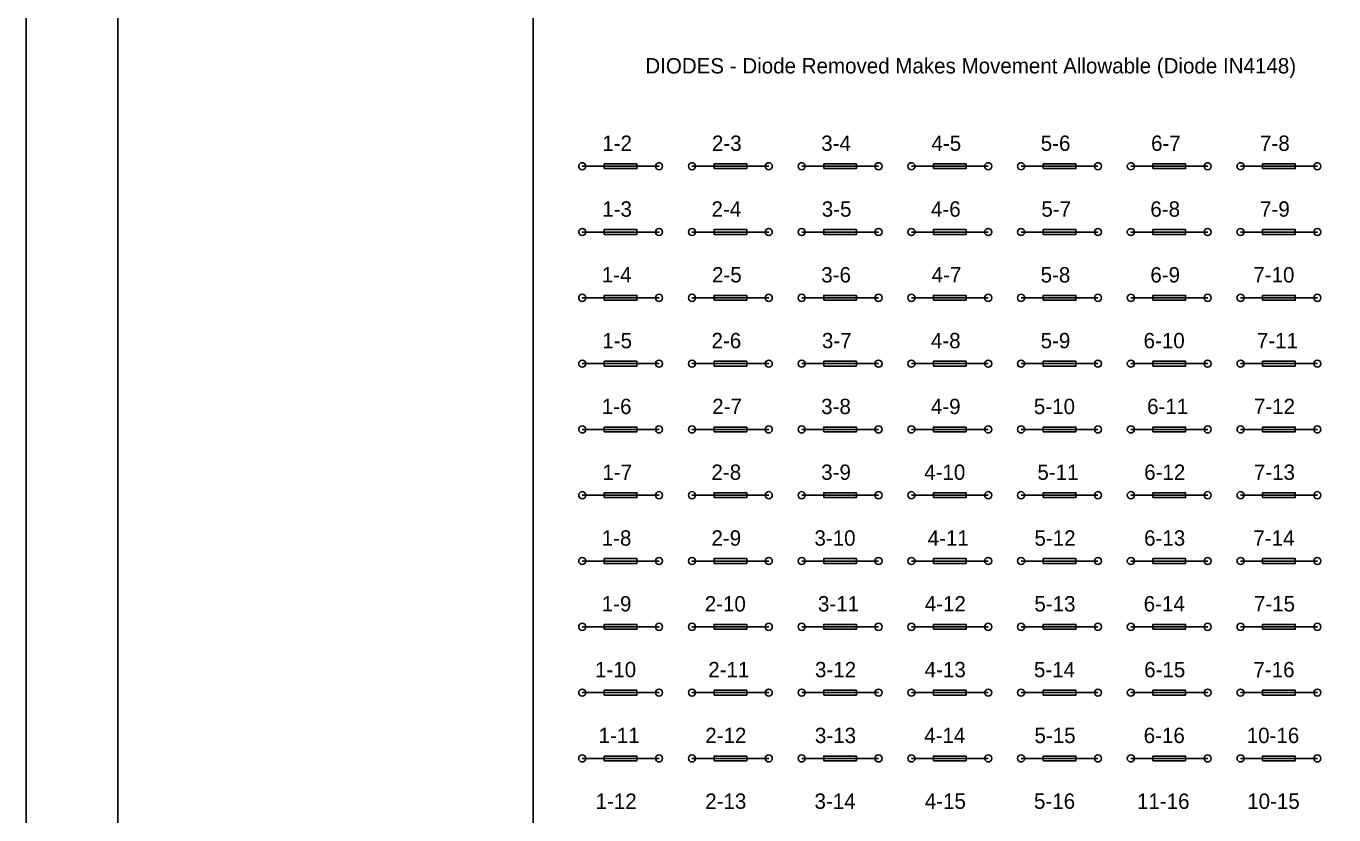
# Model space of a CAD drawing. Extents: x -9045 to 5486, y -3182 to 3962.
# Drawn here: x -9045 to -8332, y 217 to 648 of the extents above; entities that cross this region are included whole.
import ezdxf

# ---------------------------------------------------------------- set-up
doc = ezdxf.new("R2010")
doc.units = 0
for name, color, linetype in [('#plot_shape', 7, 'Continuous'), ('Level 1', 7, 'Continuous'), ('P_ODOT_PLAN_Border', 7, 'Continuous')]:
    doc.layers.add(name, color=color, linetype=linetype)

msp = doc.modelspace()

# ---------------------------------------------------------------- linework, layer by layer
at = {"layer": '#plot_shape'}
msp.add_lwpolyline([(-7945.42, -211.19), (-7945.42, 1488.81), (-9045.42, 1488.81), (-9045.42, -211.19)], close=True, dxfattribs=at)
at = {"layer": 'Level 1'}
for p, q in [((-8741.95, 571.13), (-8700.04, 571.13)), ((-8682.08, 571.13), (-8640.16, 571.13)), ((-8622.2, 571.13), (-8580.29, 571.13)), ((-8562.32, 571.13), (-8520.41, 571.13)), ((-8502.45, 571.13), (-8460.53, 571.13)), ((-8442.57, 571.13), (-8400.65, 571.13)), ((-8382.69, 571.13), (-8340.78, 571.13)), ((-8741.95, 535.2), (-8700.04, 535.2)), ((-8682.08, 535.2), (-8640.16, 535.2)), ((-8622.2, 535.2), (-8580.29, 535.2)), ((-8562.32, 535.2), (-8520.41, 535.2)), ((-8502.45, 535.2), (-8460.53, 535.2)), ((-8442.57, 535.2), (-8400.65, 535.2)), ((-8382.69, 535.2), (-8340.78, 535.2)), ((-8741.95, 499.27), (-8700.04, 499.27)), ((-8682.08, 499.27), (-8640.16, 499.27)), ((-8622.2, 499.27), (-8580.29, 499.27)), ((-8562.32, 499.27), (-8520.41, 499.27)), ((-8502.45, 499.27), (-8460.53, 499.27)), ((-8442.57, 499.27), (-8400.65, 499.27)), ((-8382.69, 499.27), (-8340.78, 499.27)), ((-8741.95, 463.35), (-8700.04, 463.35)), ((-8682.08, 463.35), (-8640.16, 463.35)), ((-8622.2, 463.35), (-8580.29, 463.35)), ((-8562.32, 463.35), (-8520.41, 463.35)), ((-8502.45, 463.35), (-8460.53, 463.35)), ((-8442.57, 463.35), (-8400.65, 463.35)), ((-8382.69, 463.35), (-8340.78, 463.35)), ((-8741.95, 427.42), (-8700.04, 427.42)), ((-8682.08, 427.42), (-8640.16, 427.42)), ((-8622.2, 427.42), (-8580.29, 427.42)), ((-8562.32, 427.42), (-8520.41, 427.42)), ((-8502.45, 427.42), (-8460.53, 427.42)), ((-8442.57, 427.42), (-8400.65, 427.42)), ((-8382.69, 427.42), (-8340.78, 427.42)), ((-8741.95, 391.5), (-8700.04, 391.5)), ((-8682.08, 391.5), (-8640.16, 391.5)), ((-8622.2, 391.5), (-8580.29, 391.5)), ((-8562.32, 391.5), (-8520.41, 391.5)), ((-8502.45, 391.5), (-8460.53, 391.5)), ((-8442.57, 391.5), (-8400.65, 391.5)), ((-8382.69, 391.5), (-8340.78, 391.5)), ((-8741.95, 355.57), (-8700.04, 355.57)), ((-8682.08, 355.57), (-8640.16, 355.57)), ((-8622.2, 355.57), (-8580.29, 355.57)), ((-8562.32, 355.57), (-8520.41, 355.57)), ((-8502.45, 355.57), (-8460.53, 355.57)), ((-8442.57, 355.57), (-8400.65, 355.57)), ((-8382.69, 355.57), (-8340.78, 355.57)), ((-8741.95, 319.64), (-8700.04, 319.64)), ((-8682.08, 319.64), (-8640.16, 319.64)), ((-8622.2, 319.64), (-8580.29, 319.64)), ((-8562.32, 319.64), (-8520.41, 319.64)), ((-8502.45, 319.64), (-8460.53, 319.64)), ((-8442.57, 319.64), (-8400.65, 319.64)), ((-8382.69, 319.64), (-8340.78, 319.64)), ((-8741.95, 283.72), (-8700.04, 283.72)), ((-8682.08, 283.72), (-8640.16, 283.72)), ((-8622.2, 283.72), (-8580.29, 283.72)), ((-8562.32, 283.72), (-8520.41, 283.72)), ((-8502.45, 283.72), (-8460.53, 283.72)), ((-8442.57, 283.72), (-8400.65, 283.72)), ((-8382.69, 283.72), (-8340.78, 283.72)), ((-8741.95, 247.79), (-8700.04, 247.79)), ((-8682.08, 247.79), (-8640.16, 247.79)), ((-8622.2, 247.79), (-8580.29, 247.79)), ((-8562.32, 247.79), (-8520.41, 247.79)), ((-8502.45, 247.79), (-8460.53, 247.79)), ((-8442.57, 247.79), (-8400.65, 247.79)), ((-8382.69, 247.79), (-8340.78, 247.79))]:
    msp.add_line(p, q, dxfattribs=at)
for points in [[(-8768.67, 1022.92), (-8249.8, 1022.92), (-8249.8, 21.1), (-8768.67, 21.1)], [(-8729.91, 569.81), (-8712.08, 569.81), (-8712.08, 572.44), (-8729.91, 572.44)], [(-8670.04, 569.81), (-8652.2, 569.81), (-8652.2, 572.44), (-8670.04, 572.44)], [(-8610.16, 569.81), (-8592.33, 569.81), (-8592.33, 572.44), (-8610.16, 572.44)], [(-8550.28, 569.81), (-8532.45, 569.81), (-8532.45, 572.44), (-8550.28, 572.44)], [(-8490.4, 569.81), (-8472.57, 569.81), (-8472.57, 572.44), (-8490.4, 572.44)], [(-8430.53, 569.81), (-8412.7, 569.81), (-8412.7, 572.44), (-8430.53, 572.44)], [(-8370.65, 569.81), (-8352.82, 569.81), (-8352.82, 572.44), (-8370.65, 572.44)], [(-8729.91, 533.89), (-8712.08, 533.89), (-8712.08, 536.51), (-8729.91, 536.51)], [(-8670.04, 533.89), (-8652.2, 533.89), (-8652.2, 536.51), (-8670.04, 536.51)], [(-8610.16, 533.89), (-8592.33, 533.89), (-8592.33, 536.51), (-8610.16, 536.51)], [(-8550.28, 533.89), (-8532.45, 533.89), (-8532.45, 536.51), (-8550.28, 536.51)], [(-8490.4, 533.89), (-8472.57, 533.89), (-8472.57, 536.51), (-8490.4, 536.51)], [(-8430.53, 533.89), (-8412.7, 533.89), (-8412.7, 536.51), (-8430.53, 536.51)], [(-8370.65, 533.89), (-8352.82, 533.89), (-8352.82, 536.51), (-8370.65, 536.51)], [(-8729.91, 497.96), (-8712.08, 497.96), (-8712.08, 500.58), (-8729.91, 500.58)], [(-8670.04, 497.96), (-8652.2, 497.96), (-8652.2, 500.58), (-8670.04, 500.58)], [(-8610.16, 497.96), (-8592.33, 497.96), (-8592.33, 500.58), (-8610.16, 500.58)], [(-8550.28, 497.96), (-8532.45, 497.96), (-8532.45, 500.58), (-8550.28, 500.58)], [(-8490.4, 497.96), (-8472.57, 497.96), (-8472.57, 500.58), (-8490.4, 500.58)], [(-8430.53, 497.96), (-8412.7, 497.96), (-8412.7, 500.58), (-8430.53, 500.58)], [(-8370.65, 497.96), (-8352.82, 497.96), (-8352.82, 500.58), (-8370.65, 500.58)], [(-8729.91, 462.04), (-8712.08, 462.04), (-8712.08, 464.66), (-8729.91, 464.66)], [(-8670.04, 462.04), (-8652.2, 462.04), (-8652.2, 464.66), (-8670.04, 464.66)], [(-8610.16, 462.04), (-8592.33, 462.04), (-8592.33, 464.66), (-8610.16, 464.66)], [(-8550.28, 462.04), (-8532.45, 462.04), (-8532.45, 464.66), (-8550.28, 464.66)], [(-8490.4, 462.04), (-8472.57, 462.04), (-8472.57, 464.66), (-8490.4, 464.66)], [(-8430.53, 462.04), (-8412.7, 462.04), (-8412.7, 464.66), (-8430.53, 464.66)], [(-8370.65, 462.04), (-8352.82, 462.04), (-8352.82, 464.66), (-8370.65, 464.66)], [(-8729.91, 426.11), (-8712.08, 426.11), (-8712.08, 428.73), (-8729.91, 428.73)], [(-8670.04, 426.11), (-8652.2, 426.11), (-8652.2, 428.73), (-8670.04, 428.73)], [(-8610.16, 426.11), (-8592.33, 426.11), (-8592.33, 428.73), (-8610.16, 428.73)], [(-8550.28, 426.11), (-8532.45, 426.11), (-8532.45, 428.73), (-8550.28, 428.73)], [(-8490.4, 426.11), (-8472.57, 426.11), (-8472.57, 428.73), (-8490.4, 428.73)], [(-8430.53, 426.11), (-8412.7, 426.11), (-8412.7, 428.73), (-8430.53, 428.73)], [(-8370.65, 426.11), (-8352.82, 426.11), (-8352.82, 428.73), (-8370.65, 428.73)], [(-8729.91, 390.18), (-8712.08, 390.18), (-8712.08, 392.81), (-8729.91, 392.81)], [(-8670.04, 390.18), (-8652.2, 390.18), (-8652.2, 392.81), (-8670.04, 392.81)], [(-8610.16, 390.18), (-8592.33, 390.18), (-8592.33, 392.81), (-8610.16, 392.81)], [(-8550.28, 390.18), (-8532.45, 390.18), (-8532.45, 392.81), (-8550.28, 392.81)], [(-8490.4, 390.18), (-8472.57, 390.18), (-8472.57, 392.81), (-8490.4, 392.81)], [(-8430.53, 390.18), (-8412.7, 390.18), (-8412.7, 392.81), (-8430.53, 392.81)], [(-8370.65, 390.18), (-8352.82, 390.18), (-8352.82, 392.81), (-8370.65, 392.81)], [(-8729.91, 354.26), (-8712.08, 354.26), (-8712.08, 356.88), (-8729.91, 356.88)], [(-8670.04, 354.26), (-8652.2, 354.26), (-8652.2, 356.88), (-8670.04, 356.88)], [(-8610.16, 354.26), (-8592.33, 354.26), (-8592.33, 356.88), (-8610.16, 356.88)], [(-8550.28, 354.26), (-8532.45, 354.26), (-8532.45, 356.88), (-8550.28, 356.88)], [(-8490.4, 354.26), (-8472.57, 354.26), (-8472.57, 356.88), (-8490.4, 356.88)], [(-8430.53, 354.26), (-8412.7, 354.26), (-8412.7, 356.88), (-8430.53, 356.88)], [(-8370.65, 354.26), (-8352.82, 354.26), (-8352.82, 356.88), (-8370.65, 356.88)], [(-8729.91, 318.33), (-8712.08, 318.33), (-8712.08, 320.95), (-8729.91, 320.95)], [(-8670.04, 318.33), (-8652.2, 318.33), (-8652.2, 320.95), (-8670.04, 320.95)], [(-8610.16, 318.33), (-8592.33, 318.33), (-8592.33, 320.95), (-8610.16, 320.95)], [(-8550.28, 318.33), (-8532.45, 318.33), (-8532.45, 320.95), (-8550.28, 320.95)], [(-8490.4, 318.33), (-8472.57, 318.33), (-8472.57, 320.95), (-8490.4, 320.95)], [(-8430.53, 318.33), (-8412.7, 318.33), (-8412.7, 320.95), (-8430.53, 320.95)], [(-8370.65, 318.33), (-8352.82, 318.33), (-8352.82, 320.95), (-8370.65, 320.95)], [(-8729.91, 282.41), (-8712.08, 282.41), (-8712.08, 285.03), (-8729.91, 285.03)], [(-8670.04, 282.41), (-8652.2, 282.41), (-8652.2, 285.03), (-8670.04, 285.03)], [(-8610.16, 282.41), (-8592.33, 282.41), (-8592.33, 285.03), (-8610.16, 285.03)], [(-8550.28, 282.41), (-8532.45, 282.41), (-8532.45, 285.03), (-8550.28, 285.03)], [(-8490.4, 282.41), (-8472.57, 282.41), (-8472.57, 285.03), (-8490.4, 285.03)], [(-8430.53, 282.41), (-8412.7, 282.41), (-8412.7, 285.03), (-8430.53, 285.03)], [(-8370.65, 282.41), (-8352.82, 282.41), (-8352.82, 285.03), (-8370.65, 285.03)], [(-8729.91, 246.48), (-8712.08, 246.48), (-8712.08, 249.1), (-8729.91, 249.1)], [(-8670.04, 246.48), (-8652.2, 246.48), (-8652.2, 249.1), (-8670.04, 249.1)], [(-8610.16, 246.48), (-8592.33, 246.48), (-8592.33, 249.1), (-8610.16, 249.1)], [(-8550.28, 246.48), (-8532.45, 246.48), (-8532.45, 249.1), (-8550.28, 249.1)], [(-8490.4, 246.48), (-8472.57, 246.48), (-8472.57, 249.1), (-8490.4, 249.1)], [(-8430.53, 246.48), (-8412.7, 246.48), (-8412.7, 249.1), (-8430.53, 249.1)], [(-8370.65, 246.48), (-8352.82, 246.48), (-8352.82, 249.1), (-8370.65, 249.1)]]:
    msp.add_lwpolyline(points, close=True, dxfattribs=at)
for centre in [(-8741.95, 571.13), (-8700.04, 571.13), (-8682.08, 571.13), (-8640.16, 571.13), (-8622.2, 571.13), (-8580.29, 571.13), (-8562.32, 571.13), (-8520.41, 571.13), (-8502.45, 571.13), (-8460.53, 571.13), (-8442.57, 571.13), (-8400.65, 571.13), (-8382.69, 571.13), (-8340.78, 571.13), (-8741.95, 535.2), (-8700.04, 535.2), (-8682.08, 535.2), (-8640.16, 535.2), (-8622.2, 535.2), (-8580.29, 535.2), (-8562.32, 535.2), (-8520.41, 535.2), (-8502.45, 535.2), (-8460.53, 535.2), (-8442.57, 535.2), (-8400.65, 535.2), (-8382.69, 535.2), (-8340.78, 535.2), (-8741.95, 499.27), (-8700.04, 499.27), (-8682.08, 499.27), (-8640.16, 499.27), (-8622.2, 499.27), (-8580.29, 499.27), (-8562.32, 499.27), (-8520.41, 499.27), (-8502.45, 499.27), (-8460.53, 499.27), (-8442.57, 499.27), (-8400.65, 499.27), (-8382.69, 499.27), (-8340.78, 499.27), (-8741.95, 463.35), (-8700.04, 463.35), (-8682.08, 463.35), (-8640.16, 463.35), (-8622.2, 463.35), (-8580.29, 463.35), (-8562.32, 463.35), (-8520.41, 463.35), (-8502.45, 463.35), (-8460.53, 463.35), (-8442.57, 463.35), (-8400.65, 463.35), (-8382.69, 463.35), (-8340.78, 463.35), (-8741.95, 427.42), (-8700.04, 427.42), (-8682.08, 427.42), (-8640.16, 427.42), (-8622.2, 427.42), (-8580.29, 427.42), (-8562.32, 427.42), (-8520.41, 427.42), (-8502.45, 427.42), (-8460.53, 427.42), (-8442.57, 427.42), (-8400.65, 427.42), (-8382.69, 427.42), (-8340.78, 427.42), (-8741.95, 391.5), (-8700.04, 391.5), (-8682.08, 391.5), (-8640.16, 391.5), (-8622.2, 391.5), (-8580.29, 391.5), (-8562.32, 391.5), (-8520.41, 391.5), (-8502.45, 391.5), (-8460.53, 391.5), (-8442.57, 391.5), (-8400.65, 391.5), (-8382.69, 391.5), (-8340.78, 391.5), (-8741.95, 355.57), (-8700.04, 355.57), (-8682.08, 355.57), (-8640.16, 355.57), (-8622.2, 355.57), (-8580.29, 355.57), (-8562.32, 355.57), (-8520.41, 355.57), (-8502.45, 355.57), (-8460.53, 355.57), (-8442.57, 355.57), (-8400.65, 355.57), (-8382.69, 355.57), (-8340.78, 355.57), (-8741.95, 319.64), (-8700.04, 319.64), (-8682.08, 319.64), (-8640.16, 319.64), (-8622.2, 319.64), (-8580.29, 319.64), (-8562.32, 319.64), (-8520.41, 319.64), (-8502.45, 319.64), (-8460.53, 319.64), (-8442.57, 319.64), (-8400.65, 319.64), (-8382.69, 319.64), (-8340.78, 319.64), (-8741.95, 283.72), (-8700.04, 283.72), (-8682.08, 283.72), (-8640.16, 283.72), (-8622.2, 283.72), (-8580.29, 283.72), (-8562.32, 283.72), (-8520.41, 283.72), (-8502.45, 283.72), (-8460.53, 283.72), (-8442.57, 283.72), (-8400.65, 283.72), (-8382.69, 283.72), (-8340.78, 283.72), (-8741.95, 247.79), (-8700.04, 247.79), (-8682.08, 247.79), (-8640.16, 247.79), (-8622.2, 247.79), (-8580.29, 247.79), (-8562.32, 247.79), (-8520.41, 247.79), (-8502.45, 247.79), (-8460.53, 247.79), (-8442.57, 247.79), (-8400.65, 247.79), (-8382.69, 247.79), (-8340.78, 247.79)]:
    msp.add_circle(centre, 1.94, dxfattribs=at)
at = {"layer": 'P_ODOT_PLAN_Border'}
msp.add_lwpolyline([(-7995.42, -136.19), (-7995.42, 1463.81), (-8995.42, 1463.81), (-8995.42, -136.19)], close=True, dxfattribs=at)

# ---------------------------------------------------------------- texts
at = {"layer": 'Level 1'}
for s, height, p in [('DIODES - Diode Removed Makes Movement Allowable (Diode IN4148)', 8.3828, (-8707.53, 621.8)), ('DIODES - Diode Removed Makes Movement Allowable (Diode IN4148)', 8.3828, (-8707.53, 621.8)), ('1-2', 8.383, (-8731.02, 579.51)), ('1-2', 8.383, (-8731.02, 579.51)), ('2-3', 8.383, (-8671.18, 579.51)), ('2-3', 8.383, (-8671.18, 579.51)), ('3-4', 8.383, (-8611.54, 579.51)), ('3-4', 8.383, (-8611.54, 579.51)), ('4-5', 8.383, (-8551.37, 579.51)), ('4-5', 8.383, (-8551.37, 579.51)), ('5-6', 8.383, (-8491.76, 579.51)), ('5-6', 8.383, (-8491.76, 579.51)), ('6-7', 8.383, (-8431.53, 579.51)), ('6-7', 8.383, (-8431.53, 579.51)), ('7-8', 8.383, (-8372.06, 579.51)), ('7-8', 8.383, (-8372.06, 579.51)), ('1-3', 8.383, (-8731.05, 543.58)), ('1-3', 8.383, (-8731.05, 543.58)), ('2-4', 8.383, (-8671.41, 543.58)), ('2-4', 8.383, (-8671.41, 543.58)), ('3-5', 8.383, (-8611.25, 543.58)), ('3-5', 8.383, (-8611.25, 543.58)), ('4-6', 8.383, (-8551.64, 543.58)), ('4-6', 8.383, (-8551.64, 543.58)), ('5-7', 8.383, (-8491.4, 543.58)), ('5-7', 8.383, (-8491.4, 543.58)), ('6-8', 8.383, (-8431.94, 543.58)), ('6-8', 8.383, (-8431.94, 543.58)), ('7-9', 8.383, (-8372.05, 543.58)), ('7-9', 8.383, (-8372.05, 543.58)), ('1-4', 8.383, (-8731.29, 507.66)), ('1-4', 8.383, (-8731.29, 507.66)), ('2-5', 8.383, (-8671.13, 507.66)), ('2-5', 8.383, (-8671.13, 507.66)), ('3-6', 8.383, (-8611.52, 507.66)), ('3-6', 8.383, (-8611.52, 507.66)), ('4-7', 8.383, (-8551.28, 507.66)), ('4-7', 8.383, (-8551.28, 507.66)), ('5-8', 8.383, (-8491.82, 507.66)), ('5-8', 8.383, (-8491.82, 507.66)), ('6-9', 8.383, (-8431.93, 507.66)), ('6-9', 8.383, (-8431.93, 507.66)), ('7-10', 8.383, (-8375.73, 507.66)), ('7-10', 8.383, (-8375.73, 507.66)), ('1-5', 8.383, (-8731, 471.73)), ('1-5', 8.383, (-8731, 471.73)), ('2-6', 8.383, (-8671.4, 471.73)), ('2-6', 8.383, (-8671.4, 471.73)), ('3-7', 8.383, (-8611.16, 471.73)), ('3-7', 8.383, (-8611.16, 471.73)), ('4-8', 8.383, (-8551.69, 471.73)), ('4-8', 8.383, (-8551.69, 471.73)), ('5-9', 8.383, (-8491.81, 471.73)), ('5-9', 8.383, (-8491.81, 471.73)), ('6-10', 8.383, (-8435.61, 471.73)), ('6-10', 8.383, (-8435.61, 471.73)), ('7-11', 8.383, (-8373.81, 471.73)), ('7-11', 8.383, (-8373.81, 471.73)), ('1-6', 8.383, (-8731.27, 435.8)), ('1-6', 8.383, (-8731.27, 435.8)), ('2-7', 8.383, (-8671.04, 435.8)), ('2-7', 8.383, (-8671.04, 435.8)), ('3-8', 8.383, (-8611.57, 435.8)), ('3-8', 8.383, (-8611.57, 435.8)), ('4-9', 8.383, (-8551.69, 435.8)), ('4-9', 8.383, (-8551.69, 435.8)), ('5-10', 8.383, (-8495.49, 435.8)), ('5-10', 8.383, (-8495.49, 435.8)), ('6-11', 8.383, (-8433.69, 435.8)), ('6-11', 8.383, (-8433.69, 435.8)), ('7-12', 8.383, (-8375.43, 435.8)), ('7-12', 8.383, (-8375.43, 435.8)), ('1-7', 8.383, (-8730.91, 399.88)), ('1-7', 8.383, (-8730.91, 399.88)), ('2-8', 8.383, (-8671.45, 399.88)), ('2-8', 8.383, (-8671.45, 399.88)), ('3-9', 8.383, (-8611.56, 399.88)), ('3-9', 8.383, (-8611.56, 399.88)), ('4-10', 8.383, (-8555.36, 399.88)), ('4-10', 8.383, (-8555.36, 399.88)), ('5-11', 8.383, (-8493.57, 399.88)), ('5-11', 8.383, (-8493.57, 399.88)), ('6-12', 8.383, (-8435.3, 399.88)), ('6-12', 8.383, (-8435.3, 399.88)), ('7-13', 8.383, (-8375.46, 399.88)), ('7-13', 8.383, (-8375.46, 399.88)), ('1-8', 8.383, (-8731.32, 363.95)), ('1-8', 8.383, (-8731.32, 363.95)), ('2-9', 8.383, (-8671.44, 363.95)), ('2-9', 8.383, (-8671.44, 363.95)), ('3-10', 8.383, (-8615.24, 363.95)), ('3-10', 8.383, (-8615.24, 363.95)), ('4-11', 8.383, (-8553.44, 363.95)), ('4-11', 8.383, (-8553.44, 363.95)), ('5-12', 8.383, (-8495.18, 363.95)), ('5-12', 8.383, (-8495.18, 363.95)), ('6-13', 8.383, (-8435.34, 363.95)), ('6-13', 8.383, (-8435.34, 363.95)), ('7-14', 8.383, (-8375.7, 363.95)), ('7-14', 8.383, (-8375.7, 363.95)), ('1-9', 8.383, (-8731.32, 328.03)), ('1-9', 8.383, (-8731.32, 328.03)), ('2-10', 8.383, (-8675.12, 328.03)), ('2-10', 8.383, (-8675.12, 328.03)), ('3-11', 8.383, (-8613.32, 328.03)), ('3-11', 8.383, (-8613.32, 328.03)), ('4-12', 8.383, (-8555.06, 328.03)), ('4-12', 8.383, (-8555.06, 328.03)), ('5-13', 8.383, (-8495.22, 328.03)), ('5-13', 8.383, (-8495.22, 328.03)), ('6-14', 8.383, (-8435.57, 328.03)), ('6-14', 8.383, (-8435.57, 328.03)), ('7-15', 8.383, (-8375.41, 328.03)), ('7-15', 8.383, (-8375.41, 328.03)), ('1-10', 8.383, (-8734.99, 292.1)), ('1-10', 8.383, (-8734.99, 292.1)), ('2-11', 8.383, (-8673.2, 292.1)), ('2-11', 8.383, (-8673.2, 292.1)), ('3-12', 8.383, (-8614.94, 292.1)), ('3-12', 8.383, (-8614.94, 292.1)), ('4-13', 8.383, (-8555.09, 292.1)), ('4-13', 8.383, (-8555.09, 292.1)), ('5-14', 8.383, (-8495.45, 292.1)), ('5-14', 8.383, (-8495.45, 292.1)), ('6-15', 8.383, (-8435.29, 292.1)), ('6-15', 8.383, (-8435.29, 292.1)), ('7-16', 8.383, (-8375.68, 292.1)), ('7-16', 8.383, (-8375.68, 292.1)), ('1-11', 8.383, (-8733.07, 256.17)), ('1-11', 8.383, (-8733.07, 256.17)), ('2-12', 8.383, (-8674.81, 256.17)), ('2-12', 8.383, (-8674.81, 256.17)), ('3-13', 8.383, (-8614.97, 256.17)), ('3-13', 8.383, (-8614.97, 256.17)), ('4-14', 8.383, (-8555.33, 256.17)), ('4-14', 8.383, (-8555.33, 256.17)), ('5-15', 8.383, (-8495.16, 256.17)), ('5-15', 8.383, (-8495.16, 256.17)), ('6-16', 8.383, (-8435.56, 256.17)), ('6-16', 8.383, (-8435.56, 256.17)), ('10-16', 8.383, (-8379.35, 256.17)), ('10-16', 8.383, (-8379.35, 256.17)), ('1-12', 8.383, (-8734.69, 220.25)), ('1-12', 8.383, (-8734.69, 220.25)), ('2-13', 8.383, (-8674.85, 220.25)), ('2-13', 8.383, (-8674.85, 220.25)), ('3-14', 8.383, (-8615.2, 220.25)), ('3-14', 8.383, (-8615.2, 220.25)), ('4-15', 8.383, (-8555.04, 220.25)), ('4-15', 8.383, (-8555.04, 220.25)), ('5-16', 8.383, (-8495.43, 220.25)), ('5-16', 8.383, (-8495.43, 220.25)), ('11-16', 8.383, (-8439.23, 220.25)), ('11-16', 8.383, (-8439.23, 220.25)), ('10-15', 8.383, (-8379.08, 220.25)), ('10-15', 8.383, (-8379.08, 220.25))]:
    msp.add_text(s, height=height, dxfattribs=at).set_placement(p)

doc.saveas('drawing.dxf')
